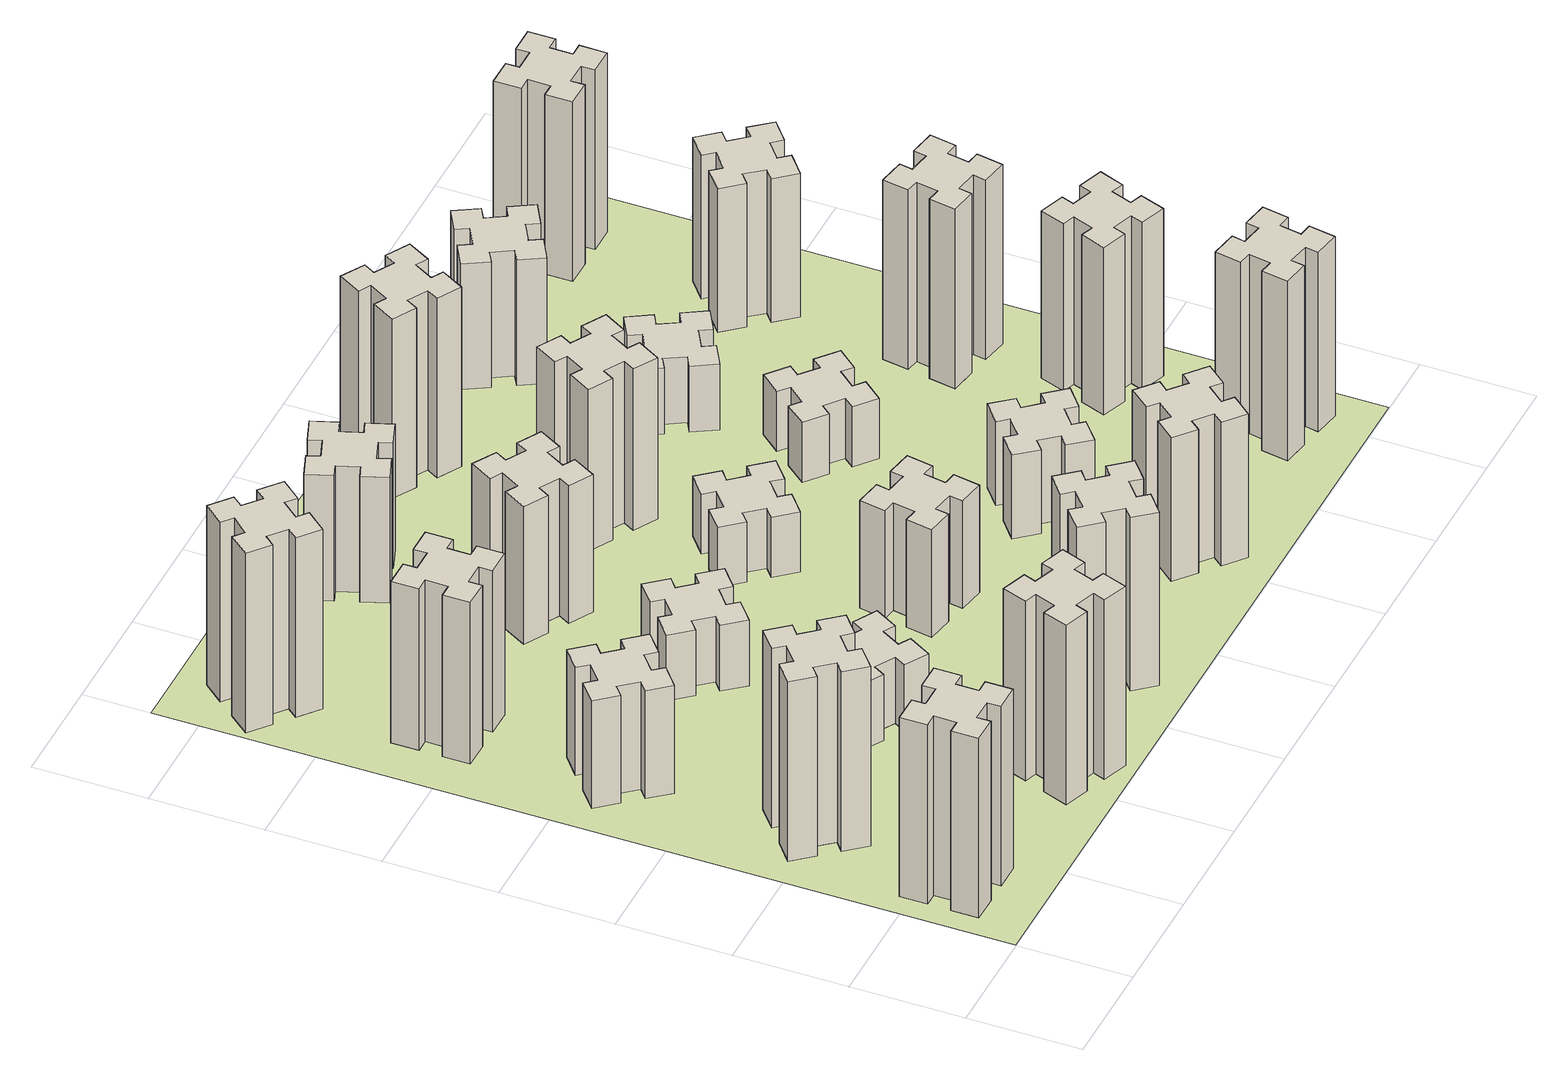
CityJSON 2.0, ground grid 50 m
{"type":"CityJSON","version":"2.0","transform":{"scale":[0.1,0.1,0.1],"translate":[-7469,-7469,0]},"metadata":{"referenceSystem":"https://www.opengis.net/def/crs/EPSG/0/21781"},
"CityObjects":{
"building1":{"type":"Building","attributes":{"class":"1000","function":"1000","usage":"1000","yearOfConstruction":2016,"roofType":"1000","measuredHeight":90,"storeysAboveGround":30,"storeysBelowGround":0},"geometry":[{"type":"Solid","lod":"1","boundaries":[[[[0,1,2,3,4,5,6,7,8,9,10,11,12,13,14,15,16,17,18,19]],[[17,16,20,21]],[[16,15,22,20]],[[15,14,23,22]],[[14,13,24,23]],[[13,12,25,24]],[[12,11,26,25]],[[11,10,27,26]],[[10,9,28,27]],[[9,8,29,28]],[[8,7,30,29]],[[7,6,31,30]],[[6,5,32,31]],[[5,4,33,32]],[[4,3,34,33]],[[3,2,35,34]],[[2,1,36,35]],[[1,0,37,36]],[[0,19,38,37]],[[19,18,39,38]],[[18,17,21,39]],[[24,25,26,27,28,29,30,31,32,33,34,35,36,37,38,39,21,20,22,23]]]]}]},
"building2":{"type":"Building","attributes":{"class":"1000","function":"1000","usage":"1000","yearOfConstruction":2016,"roofType":"1000","measuredHeight":90,"storeysAboveGround":30,"storeysBelowGround":0},"geometry":[{"type":"Solid","lod":"1","boundaries":[[[[40,41,42,43,44,45,46,47,48,49,50,51,52,53,54,55,56,57,58,59]],[[57,56,60,61]],[[56,55,62,60]],[[55,54,63,62]],[[54,53,64,63]],[[53,52,65,64]],[[52,51,66,65]],[[51,50,67,66]],[[50,49,68,67]],[[49,48,69,68]],[[48,47,70,69]],[[47,46,71,70]],[[46,45,72,71]],[[45,44,73,72]],[[44,43,74,73]],[[43,42,75,74]],[[42,41,76,75]],[[41,40,77,76]],[[40,59,78,77]],[[59,58,79,78]],[[58,57,61,79]],[[64,65,66,67,68,69,70,71,72,73,74,75,76,77,78,79,61,60,62,63]]]]}]},
"building3":{"type":"Building","attributes":{"class":"1000","function":"1000","usage":"1000","yearOfConstruction":2016,"roofType":"1000","measuredHeight":54,"storeysAboveGround":30,"storeysBelowGround":0},"geometry":[{"type":"Solid","lod":"1","boundaries":[[[[80,81,82,83,84,85,86,87,88,89,90,91,92,93,94,95,96,97,98,99]],[[97,96,100,101]],[[96,95,102,100]],[[95,94,103,102]],[[94,93,104,103]],[[93,92,105,104]],[[92,91,106,105]],[[91,90,107,106]],[[90,89,108,107]],[[89,88,109,108]],[[88,87,110,109]],[[87,86,111,110]],[[86,85,112,111]],[[85,84,113,112]],[[84,83,114,113]],[[83,82,115,114]],[[82,81,116,115]],[[81,80,117,116]],[[80,99,118,117]],[[99,98,119,118]],[[98,97,101,119]],[[104,105,106,107,108,109,110,111,112,113,114,115,116,117,118,119,101,100,102,103]]]]}]},
"building4":{"type":"Building","attributes":{"class":"1000","function":"1000","usage":"1000","yearOfConstruction":2016,"roofType":"1000","measuredHeight":81,"storeysAboveGround":30,"storeysBelowGround":0},"geometry":[{"type":"Solid","lod":"1","boundaries":[[[[120,121,122,123,124,125,126,127,128,129,130,131,132,133,134,135,136,137,138,139]],[[137,136,140,141]],[[136,135,142,140]],[[135,134,143,142]],[[134,133,144,143]],[[133,132,145,144]],[[132,131,146,145]],[[131,130,147,146]],[[130,129,148,147]],[[129,128,149,148]],[[128,127,150,149]],[[127,126,151,150]],[[126,125,152,151]],[[125,124,153,152]],[[124,123,154,153]],[[123,122,155,154]],[[122,121,156,155]],[[121,120,157,156]],[[120,139,158,157]],[[139,138,159,158]],[[138,137,141,159]],[[144,145,146,147,148,149,150,151,152,153,154,155,156,157,158,159,141,140,142,143]]]]}]},
"building5":{"type":"Building","attributes":{"class":"1000","function":"1000","usage":"1000","yearOfConstruction":2016,"roofType":"1000","measuredHeight":90,"storeysAboveGround":30,"storeysBelowGround":0},"geometry":[{"type":"Solid","lod":"1","boundaries":[[[[160,161,162,163,164,165,166,167,168,169,170,171,172,173,174,175,176,177,178,179]],[[177,176,180,181]],[[176,175,182,180]],[[175,174,183,182]],[[174,173,184,183]],[[173,172,185,184]],[[172,171,186,185]],[[171,170,187,186]],[[170,169,188,187]],[[169,168,189,188]],[[168,167,190,189]],[[167,166,191,190]],[[166,165,192,191]],[[165,164,193,192]],[[164,163,194,193]],[[163,162,195,194]],[[162,161,196,195]],[[161,160,197,196]],[[160,179,198,197]],[[179,178,199,198]],[[178,177,181,199]],[[184,185,186,187,188,189,190,191,192,193,194,195,196,197,198,199,181,180,182,183]]]]}]},
"building6":{"type":"Building","attributes":{"class":"1000","function":"1000","usage":"1000","yearOfConstruction":2016,"roofType":"1000","measuredHeight":90,"storeysAboveGround":30,"storeysBelowGround":0},"geometry":[{"type":"Solid","lod":"1","boundaries":[[[[200,201,202,203,204,205,206,207,208,209,210,211,212,213,214,215,216,217,218,219]],[[217,216,220,221]],[[216,215,222,220]],[[215,214,223,222]],[[214,213,224,223]],[[213,212,225,224]],[[212,211,226,225]],[[211,210,227,226]],[[210,209,228,227]],[[209,208,229,228]],[[208,207,230,229]],[[207,206,231,230]],[[206,205,232,231]],[[205,204,233,232]],[[204,203,234,233]],[[203,202,235,234]],[[202,201,236,235]],[[201,200,237,236]],[[200,219,238,237]],[[219,218,239,238]],[[218,217,221,239]],[[224,225,226,227,228,229,230,231,232,233,234,235,236,237,238,239,221,220,222,223]]]]}]},
"building7":{"type":"Building","attributes":{"class":"1000","function":"1000","usage":"1000","yearOfConstruction":2016,"roofType":"1000","measuredHeight":33,"storeysAboveGround":30,"storeysBelowGround":0},"geometry":[{"type":"Solid","lod":"1","boundaries":[[[[240,241,242,243,244,245,246,247,248,249,250,251,252,253,254,255,256,257,258,259]],[[257,256,260,261]],[[256,255,262,260]],[[255,254,263,262]],[[254,253,264,263]],[[253,252,265,264]],[[252,251,266,265]],[[251,250,267,266]],[[250,249,268,267]],[[249,248,269,268]],[[248,247,270,269]],[[247,246,271,270]],[[246,245,272,271]],[[245,244,273,272]],[[244,243,274,273]],[[243,242,275,274]],[[242,241,276,275]],[[241,240,277,276]],[[240,259,278,277]],[[259,258,279,278]],[[258,257,261,279]],[[264,265,266,267,268,269,270,271,272,273,274,275,276,277,278,279,261,260,262,263]]]]}]},
"building8":{"type":"Building","attributes":{"class":"1000","function":"1000","usage":"1000","yearOfConstruction":2016,"roofType":"1000","measuredHeight":33,"storeysAboveGround":30,"storeysBelowGround":0},"geometry":[{"type":"Solid","lod":"1","boundaries":[[[[280,281,282,283,284,285,286,287,288,289,290,291,292,293,294,295,296,297,298,299]],[[297,296,300,301]],[[296,295,302,300]],[[295,294,303,302]],[[294,293,304,303]],[[293,292,305,304]],[[292,291,306,305]],[[291,290,307,306]],[[290,289,308,307]],[[289,288,309,308]],[[288,287,310,309]],[[287,286,311,310]],[[286,285,312,311]],[[285,284,313,312]],[[284,283,314,313]],[[283,282,315,314]],[[282,281,316,315]],[[281,280,317,316]],[[280,299,318,317]],[[299,298,319,318]],[[298,297,301,319]],[[304,305,306,307,308,309,310,311,312,313,314,315,316,317,318,319,301,300,302,303]]]]}]},
"building9":{"type":"Building","attributes":{"class":"1000","function":"1000","usage":"1000","yearOfConstruction":2016,"roofType":"1000","measuredHeight":87,"storeysAboveGround":30,"storeysBelowGround":0},"geometry":[{"type":"Solid","lod":"1","boundaries":[[[[320,321,322,323,324,325,326,327,328,329,330,331,332,333,334,335,336,337,338,339]],[[337,336,340,341]],[[336,335,342,340]],[[335,334,343,342]],[[334,333,344,343]],[[333,332,345,344]],[[332,331,346,345]],[[331,330,347,346]],[[330,329,348,347]],[[329,328,349,348]],[[328,327,350,349]],[[327,326,351,350]],[[326,325,352,351]],[[325,324,353,352]],[[324,323,354,353]],[[323,322,355,354]],[[322,321,356,355]],[[321,320,357,356]],[[320,339,358,357]],[[339,338,359,358]],[[338,337,341,359]],[[344,345,346,347,348,349,350,351,352,353,354,355,356,357,358,359,341,340,342,343]]]]}]},
"building10":{"type":"Building","attributes":{"class":"1000","function":"1000","usage":"1000","yearOfConstruction":2016,"roofType":"1000","measuredHeight":69,"storeysAboveGround":30,"storeysBelowGround":0},"geometry":[{"type":"Solid","lod":"1","boundaries":[[[[360,361,362,363,364,365,366,367,368,369,370,371,372,373,374,375,376,377,378,379]],[[377,376,380,381]],[[376,375,382,380]],[[375,374,383,382]],[[374,373,384,383]],[[373,372,385,384]],[[372,371,386,385]],[[371,370,387,386]],[[370,369,388,387]],[[369,368,389,388]],[[368,367,390,389]],[[367,366,391,390]],[[366,365,392,391]],[[365,364,393,392]],[[364,363,394,393]],[[363,362,395,394]],[[362,361,396,395]],[[361,360,397,396]],[[360,379,398,397]],[[379,378,399,398]],[[378,377,381,399]],[[384,385,386,387,388,389,390,391,392,393,394,395,396,397,398,399,381,380,382,383]]]]}]},
"building11":{"type":"Building","attributes":{"class":"1000","function":"1000","usage":"1000","yearOfConstruction":2016,"roofType":"1000","measuredHeight":63,"storeysAboveGround":30,"storeysBelowGround":0},"geometry":[{"type":"Solid","lod":"1","boundaries":[[[[400,401,402,403,404,405,406,407,408,409,410,411,412,413,414,415,416,417,418,419]],[[417,416,420,421]],[[416,415,422,420]],[[415,414,423,422]],[[414,413,424,423]],[[413,412,425,424]],[[412,411,426,425]],[[411,410,427,426]],[[410,409,428,427]],[[409,408,429,428]],[[408,407,430,429]],[[407,406,431,430]],[[406,405,432,431]],[[405,404,433,432]],[[404,403,434,433]],[[403,402,435,434]],[[402,401,436,435]],[[401,400,437,436]],[[400,419,438,437]],[[419,418,439,438]],[[418,417,421,439]],[[424,425,426,427,428,429,430,431,432,433,434,435,436,437,438,439,421,420,422,423]]]]}]},
"building12":{"type":"Building","attributes":{"class":"1000","function":"1000","usage":"1000","yearOfConstruction":2016,"roofType":"1000","measuredHeight":54,"storeysAboveGround":30,"storeysBelowGround":0},"geometry":[{"type":"Solid","lod":"1","boundaries":[[[[440,441,442,443,444,445,446,447,448,449,450,451,452,453,454,455,456,457,458,459]],[[457,456,460,461]],[[456,455,462,460]],[[455,454,463,462]],[[454,453,464,463]],[[453,452,465,464]],[[452,451,466,465]],[[451,450,467,466]],[[450,449,468,467]],[[449,448,469,468]],[[448,447,470,469]],[[447,446,471,470]],[[446,445,472,471]],[[445,444,473,472]],[[444,443,474,473]],[[443,442,475,474]],[[442,441,476,475]],[[441,440,477,476]],[[440,459,478,477]],[[459,458,479,478]],[[458,457,461,479]],[[464,465,466,467,468,469,470,471,472,473,474,475,476,477,478,479,461,460,462,463]]]]}]},
"building13":{"type":"Building","attributes":{"class":"1000","function":"1000","usage":"1000","yearOfConstruction":2016,"roofType":"1000","measuredHeight":30,"storeysAboveGround":30,"storeysBelowGround":0},"geometry":[{"type":"Solid","lod":"1","boundaries":[[[[480,481,482,483,484,485,486,487,488,489,490,491,492,493,494,495,496,497,498,499]],[[497,496,500,501]],[[496,495,502,500]],[[495,494,503,502]],[[494,493,504,503]],[[493,492,505,504]],[[492,491,506,505]],[[491,490,507,506]],[[490,489,508,507]],[[489,488,509,508]],[[488,487,510,509]],[[487,486,511,510]],[[486,485,512,511]],[[485,484,513,512]],[[484,483,514,513]],[[483,482,515,514]],[[482,481,516,515]],[[481,480,517,516]],[[480,499,518,517]],[[499,498,519,518]],[[498,497,501,519]],[[504,505,506,507,508,509,510,511,512,513,514,515,516,517,518,519,501,500,502,503]]]]}]},
"building14":{"type":"Building","attributes":{"class":"1000","function":"1000","usage":"1000","yearOfConstruction":2016,"roofType":"1000","measuredHeight":81,"storeysAboveGround":30,"storeysBelowGround":0},"geometry":[{"type":"Solid","lod":"1","boundaries":[[[[520,521,522,523,524,525,526,527,528,529,530,531,532,533,534,535,536,537,538,539]],[[537,536,540,541]],[[536,535,542,540]],[[535,534,543,542]],[[534,533,544,543]],[[533,532,545,544]],[[532,531,546,545]],[[531,530,547,546]],[[530,529,548,547]],[[529,528,549,548]],[[528,527,550,549]],[[527,526,551,550]],[[526,525,552,551]],[[525,524,553,552]],[[524,523,554,553]],[[523,522,555,554]],[[522,521,556,555]],[[521,520,557,556]],[[520,539,558,557]],[[539,538,559,558]],[[538,537,541,559]],[[544,545,546,547,548,549,550,551,552,553,554,555,556,557,558,559,541,540,542,543]]]]}]},
"building15":{"type":"Building","attributes":{"class":"1000","function":"1000","usage":"1000","yearOfConstruction":2016,"roofType":"1000","measuredHeight":72,"storeysAboveGround":30,"storeysBelowGround":0},"geometry":[{"type":"Solid","lod":"1","boundaries":[[[[560,561,562,563,564,565,566,567,568,569,570,571,572,573,574,575,576,577,578,579]],[[577,576,580,581]],[[576,575,582,580]],[[575,574,583,582]],[[574,573,584,583]],[[573,572,585,584]],[[572,571,586,585]],[[571,570,587,586]],[[570,569,588,587]],[[569,568,589,588]],[[568,567,590,589]],[[567,566,591,590]],[[566,565,592,591]],[[565,564,593,592]],[[564,563,594,593]],[[563,562,595,594]],[[562,561,596,595]],[[561,560,597,596]],[[560,579,598,597]],[[579,578,599,598]],[[578,577,581,599]],[[584,585,586,587,588,589,590,591,592,593,594,595,596,597,598,599,581,580,582,583]]]]}]},
"building16":{"type":"Building","attributes":{"class":"1000","function":"1000","usage":"1000","yearOfConstruction":2016,"roofType":"1000","measuredHeight":90,"storeysAboveGround":30,"storeysBelowGround":0},"geometry":[{"type":"Solid","lod":"1","boundaries":[[[[600,601,602,603,604,605,606,607,608,609,610,611,612,613,614,615,616,617,618,619]],[[617,616,620,621]],[[616,615,622,620]],[[615,614,623,622]],[[614,613,624,623]],[[613,612,625,624]],[[612,611,626,625]],[[611,610,627,626]],[[610,609,628,627]],[[609,608,629,628]],[[608,607,630,629]],[[607,606,631,630]],[[606,605,632,631]],[[605,604,633,632]],[[604,603,634,633]],[[603,602,635,634]],[[602,601,636,635]],[[601,600,637,636]],[[600,619,638,637]],[[619,618,639,638]],[[618,617,621,639]],[[624,625,626,627,628,629,630,631,632,633,634,635,636,637,638,639,621,620,622,623]]]]}]},
"building17":{"type":"Building","attributes":{"class":"1000","function":"1000","usage":"1000","yearOfConstruction":2016,"roofType":"1000","measuredHeight":42,"storeysAboveGround":30,"storeysBelowGround":0},"geometry":[{"type":"Solid","lod":"1","boundaries":[[[[640,641,642,643,644,645,646,647,648,649,650,651,652,653,654,655,656,657,658,659]],[[657,656,660,661]],[[656,655,662,660]],[[655,654,663,662]],[[654,653,664,663]],[[653,652,665,664]],[[652,651,666,665]],[[651,650,667,666]],[[650,649,668,667]],[[649,648,669,668]],[[648,647,670,669]],[[647,646,671,670]],[[646,645,672,671]],[[645,644,673,672]],[[644,643,674,673]],[[643,642,675,674]],[[642,641,676,675]],[[641,640,677,676]],[[640,659,678,677]],[[659,658,679,678]],[[658,657,661,679]],[[664,665,666,667,668,669,670,671,672,673,674,675,676,677,678,679,661,660,662,663]]]]}]},
"building18":{"type":"Building","attributes":{"class":"1000","function":"1000","usage":"1000","yearOfConstruction":2016,"roofType":"1000","measuredHeight":30,"storeysAboveGround":30,"storeysBelowGround":0},"geometry":[{"type":"Solid","lod":"1","boundaries":[[[[680,681,682,683,684,685,686,687,688,689,690,691,692,693,694,695,696,697,698,699]],[[697,696,700,701]],[[696,695,702,700]],[[695,694,703,702]],[[694,693,704,703]],[[693,692,705,704]],[[692,691,706,705]],[[691,690,707,706]],[[690,689,708,707]],[[689,688,709,708]],[[688,687,710,709]],[[687,686,711,710]],[[686,685,712,711]],[[685,684,713,712]],[[684,683,714,713]],[[683,682,715,714]],[[682,681,716,715]],[[681,680,717,716]],[[680,699,718,717]],[[699,698,719,718]],[[698,697,701,719]],[[704,705,706,707,708,709,710,711,712,713,714,715,716,717,718,719,701,700,702,703]]]]}]},
"building19":{"type":"Building","attributes":{"class":"1000","function":"1000","usage":"1000","yearOfConstruction":2016,"roofType":"1000","measuredHeight":33,"storeysAboveGround":30,"storeysBelowGround":0},"geometry":[{"type":"Solid","lod":"1","boundaries":[[[[720,721,722,723,724,725,726,727,728,729,730,731,732,733,734,735,736,737,738,739]],[[737,736,740,741]],[[736,735,742,740]],[[735,734,743,742]],[[734,733,744,743]],[[733,732,745,744]],[[732,731,746,745]],[[731,730,747,746]],[[730,729,748,747]],[[729,728,749,748]],[[728,727,750,749]],[[727,726,751,750]],[[726,725,752,751]],[[725,724,753,752]],[[724,723,754,753]],[[723,722,755,754]],[[722,721,756,755]],[[721,720,757,756]],[[720,739,758,757]],[[739,738,759,758]],[[738,737,741,759]],[[744,745,746,747,748,749,750,751,752,753,754,755,756,757,758,759,741,740,742,743]]]]}]},
"building20":{"type":"Building","attributes":{"class":"1000","function":"1000","usage":"1000","yearOfConstruction":2016,"roofType":"1000","measuredHeight":90,"storeysAboveGround":30,"storeysBelowGround":0},"geometry":[{"type":"Solid","lod":"1","boundaries":[[[[760,761,762,763,764,765,766,767,768,769,770,771,772,773,774,775,776,777,778,779]],[[777,776,780,781]],[[776,775,782,780]],[[775,774,783,782]],[[774,773,784,783]],[[773,772,785,784]],[[772,771,786,785]],[[771,770,787,786]],[[770,769,788,787]],[[769,768,789,788]],[[768,767,790,789]],[[767,766,791,790]],[[766,765,792,791]],[[765,764,793,792]],[[764,763,794,793]],[[763,762,795,794]],[[762,761,796,795]],[[761,760,797,796]],[[760,779,798,797]],[[779,778,799,798]],[[778,777,781,799]],[[784,785,786,787,788,789,790,791,792,793,794,795,796,797,798,799,781,780,782,783]]]]}]},
"building21":{"type":"Building","attributes":{"class":"1000","function":"1000","usage":"1000","yearOfConstruction":2016,"roofType":"1000","measuredHeight":63,"storeysAboveGround":30,"storeysBelowGround":0},"geometry":[{"type":"Solid","lod":"1","boundaries":[[[[800,801,802,803,804,805,806,807,808,809,810,811,812,813,814,815,816,817,818,819]],[[817,816,820,821]],[[816,815,822,820]],[[815,814,823,822]],[[814,813,824,823]],[[813,812,825,824]],[[812,811,826,825]],[[811,810,827,826]],[[810,809,828,827]],[[809,808,829,828]],[[808,807,830,829]],[[807,806,831,830]],[[806,805,832,831]],[[805,804,833,832]],[[804,803,834,833]],[[803,802,835,834]],[[802,801,836,835]],[[801,800,837,836]],[[800,819,838,837]],[[819,818,839,838]],[[818,817,821,839]],[[824,825,826,827,828,829,830,831,832,833,834,835,836,837,838,839,821,820,822,823]]]]}]},
"building22":{"type":"Building","attributes":{"class":"1000","function":"1000","usage":"1000","yearOfConstruction":2016,"roofType":"1000","measuredHeight":84,"storeysAboveGround":30,"storeysBelowGround":0},"geometry":[{"type":"Solid","lod":"1","boundaries":[[[[840,841,842,843,844,845,846,847,848,849,850,851,852,853,854,855,856,857,858,859]],[[857,856,860,861]],[[856,855,862,860]],[[855,854,863,862]],[[854,853,864,863]],[[853,852,865,864]],[[852,851,866,865]],[[851,850,867,866]],[[850,849,868,867]],[[849,848,869,868]],[[848,847,870,869]],[[847,846,871,870]],[[846,845,872,871]],[[845,844,873,872]],[[844,843,874,873]],[[843,842,875,874]],[[842,841,876,875]],[[841,840,877,876]],[[840,859,878,877]],[[859,858,879,878]],[[858,857,861,879]],[[864,865,866,867,868,869,870,871,872,873,874,875,876,877,878,879,861,860,862,863]]]]}]},
"building23":{"type":"Building","attributes":{"class":"1000","function":"1000","usage":"1000","yearOfConstruction":2016,"roofType":"1000","measuredHeight":90,"storeysAboveGround":30,"storeysBelowGround":0},"geometry":[{"type":"Solid","lod":"1","boundaries":[[[[880,881,882,883,884,885,886,887,888,889,890,891,892,893,894,895,896,897,898,899]],[[897,896,900,901]],[[896,895,902,900]],[[895,894,903,902]],[[894,893,904,903]],[[893,892,905,904]],[[892,891,906,905]],[[891,890,907,906]],[[890,889,908,907]],[[889,888,909,908]],[[888,887,910,909]],[[887,886,911,910]],[[886,885,912,911]],[[885,884,913,912]],[[884,883,914,913]],[[883,882,915,914]],[[882,881,916,915]],[[881,880,917,916]],[[880,899,918,917]],[[899,898,919,918]],[[898,897,901,919]],[[904,905,906,907,908,909,910,911,912,913,914,915,916,917,918,919,901,900,902,903]]]]}]},
"building24":{"type":"Building","attributes":{"class":"1000","function":"1000","usage":"1000","yearOfConstruction":2016,"roofType":"1000","measuredHeight":72,"storeysAboveGround":30,"storeysBelowGround":0},"geometry":[{"type":"Solid","lod":"1","boundaries":[[[[920,921,922,923,924,925,926,927,928,929,930,931,932,933,934,935,936,937,938,939]],[[937,936,940,941]],[[936,935,942,940]],[[935,934,943,942]],[[934,933,944,943]],[[933,932,945,944]],[[932,931,946,945]],[[931,930,947,946]],[[930,929,948,947]],[[929,928,949,948]],[[928,927,950,949]],[[927,926,951,950]],[[926,925,952,951]],[[925,924,953,952]],[[924,923,954,953]],[[923,922,955,954]],[[922,921,956,955]],[[921,920,957,956]],[[920,939,958,957]],[[939,938,959,958]],[[938,937,941,959]],[[944,945,946,947,948,949,950,951,952,953,954,955,956,957,958,959,941,940,942,943]]]]}]},
"building25":{"type":"Building","attributes":{"class":"1000","function":"1000","usage":"1000","yearOfConstruction":2016,"roofType":"1000","measuredHeight":90,"storeysAboveGround":30,"storeysBelowGround":0},"geometry":[{"type":"Solid","lod":"1","boundaries":[[[[960,961,962,963,964,965,966,967,968,969,970,971,972,973,974,975,976,977,978,979]],[[977,976,980,981]],[[976,975,982,980]],[[975,974,983,982]],[[974,973,984,983]],[[973,972,985,984]],[[972,971,986,985]],[[971,970,987,986]],[[970,969,988,987]],[[969,968,989,988]],[[968,967,990,989]],[[967,966,991,990]],[[966,965,992,991]],[[965,964,993,992]],[[964,963,994,993]],[[963,962,995,994]],[[962,961,996,995]],[[961,960,997,996]],[[960,979,998,997]],[[979,978,999,998]],[[978,977,981,999]],[[984,985,986,987,988,989,990,991,992,993,994,995,996,997,998,999,981,980,982,983]]]]}]},
"landuse1":{"type":"LandUse","attributes":{"name":"plot1","function":"1010"},"geometry":[{"type":"MultiSurface","lod":"1","boundaries":[[[1000,1001,1002,1003]]]}]}
},
"vertices":[
[165,425,0],[165,325,0],[105,325,0],[105,205,0],[225,205,0],[225,265,0],[325,265,0],[325,205,0],[445,205,0],[445,325,0],[385,325,0],[385,425,0],[445,425,0],[445,545,0],[325,545,0],[325,485,0],[225,485,0],[225,545,0],[105,545,0],[105,425,0],[225,485,900],[225,545,900],[325,485,900],[325,545,900],[445,545,900],[445,425,900],[385,425,900],[385,325,900],[445,325,900],[445,205,900],[325,205,900],[325,265,900],[225,265,900],[225,205,900],[105,205,900],[105,325,900],[165,325,900],[165,425,900],[105,425,900],[105,545,900],
[492,1048,0],[427,1124,0],[473,1163,0],[396,1255,0],[304,1178,0],[343,1132,0],[266,1067,0],[228,1113,0],[136,1036,0],[213,944,0],[259,983,0],[323,906,0],[277,868,0],[354,776,0],[446,853,0],[408,899,0],[484,963,0],[523,917,0],[615,994,0],[538,1086,0],[484,963,900],[523,917,900],[408,899,900],[446,853,900],[354,776,900],[277,868,900],[323,906,900],[259,983,900],[213,944,900],[136,1036,900],[228,1113,900],[266,1067,900],[343,1132,900],[304,1178,900],[396,1255,900],[473,1163,900],[427,1124,900],[492,1048,900],[538,1086,900],[615,994,900],
[492,1888,0],[427,1964,0],[473,2003,0],[396,2095,0],[304,2018,0],[343,1972,0],[266,1907,0],[228,1953,0],[136,1876,0],[213,1784,0],[259,1823,0],[323,1746,0],[277,1708,0],[354,1616,0],[446,1693,0],[408,1739,0],[484,1803,0],[523,1757,0],[615,1834,0],[538,1926,0],[484,1803,540],[523,1757,540],[408,1739,540],[446,1693,540],[354,1616,540],[277,1708,540],[323,1746,540],[259,1823,540],[213,1784,540],[136,1876,540],[228,1953,540],[266,1907,540],[343,1972,540],[304,2018,540],[396,2095,540],[473,2003,540],[427,1964,540],[492,1888,540],[538,1926,540],[615,1834,540],
[485,2545,0],[485,2645,0],[545,2645,0],[545,2765,0],[425,2765,0],[425,2705,0],[325,2705,0],[325,2765,0],[205,2765,0],[205,2645,0],[265,2645,0],[265,2545,0],[205,2545,0],[205,2425,0],[325,2425,0],[325,2485,0],[425,2485,0],[425,2425,0],[545,2425,0],[545,2545,0],[425,2485,810],[425,2425,810],[325,2485,810],[325,2425,810],[205,2425,810],[205,2545,810],[265,2545,810],[265,2645,810],[205,2645,810],[205,2765,810],[325,2765,810],[325,2705,810],[425,2705,810],[425,2765,810],[545,2765,810],[545,2645,810],[485,2645,810],[485,2545,810],[545,2545,810],[545,2425,810],
[1029,360,0],[995,266,0],[939,287,0],[897,174,0],[1010,133,0],[1031,189,0],[1125,155,0],[1104,99,0],[1217,57,0],[1258,170,0],[1202,191,0],[1236,285,0],[1292,264,0],[1333,377,0],[1220,418,0],[1200,362,0],[1106,396,0],[1127,452,0],[1014,493,0],[973,380,0],[1106,396,900],[1127,452,900],[1200,362,900],[1220,418,900],[1333,377,900],[1292,264,900],[1236,285,900],[1202,191,900],[1258,170,900],[1217,57,900],[1104,99,900],[1125,155,900],[1031,189,900],[1010,133,900],[897,174,900],[939,287,900],[995,266,900],[1029,360,900],[973,380,900],[1014,493,900],
[384,3387,0],[308,3452,0],[346,3498,0],[254,3575,0],[177,3483,0],[223,3444,0],[159,3368,0],[113,3406,0],[36,3314,0],[128,3237,0],[166,3283,0],[243,3219,0],[204,3173,0],[296,3096,0],[373,3188,0],[327,3226,0],[392,3303,0],[438,3264,0],[515,3356,0],[423,3433,0],[392,3303,900],[438,3264,900],[327,3226,900],[373,3188,900],[296,3096,900],[204,3173,900],[243,3219,900],[166,3283,900],[128,3237,900],[36,3314,900],[113,3406,900],[159,3368,900],[223,3444,900],[177,3483,900],[254,3575,900],[346,3498,900],[308,3452,900],[384,3387,900],[423,3433,900],[515,3356,900],
[1186,1017,0],[1236,1104,0],[1288,1074,0],[1348,1178,0],[1244,1238,0],[1214,1186,0],[1127,1236,0],[1157,1288,0],[1053,1348,0],[993,1244,0],[1045,1214,0],[995,1127,0],[943,1157,0],[883,1053,0],[987,993,0],[1017,1045,0],[1104,995,0],[1074,943,0],[1178,883,0],[1238,987,0],[1104,995,330],[1074,943,330],[1017,1045,330],[987,993,330],[883,1053,330],[943,1157,330],[995,1127,330],[1045,1214,330],[993,1244,330],[1053,1348,330],[1157,1288,330],[1127,1236,330],[1214,1186,330],[1244,1238,330],[1348,1178,330],[1288,1074,330],[1236,1104,330],[1186,1017,330],[1238,987,330],[1178,883,330],
[1083,1972,0],[1006,1907,0],[968,1953,0],[876,1876,0],[953,1784,0],[999,1823,0],[1063,1746,0],[1017,1708,0],[1094,1616,0],[1186,1693,0],[1148,1739,0],[1224,1803,0],[1263,1757,0],[1355,1834,0],[1278,1926,0],[1232,1888,0],[1167,1964,0],[1213,2003,0],[1136,2095,0],[1044,2018,0],[1167,1964,330],[1213,2003,330],[1232,1888,330],[1278,1926,330],[1355,1834,330],[1263,1757,330],[1224,1803,330],[1148,1739,330],[1186,1693,330],[1094,1616,330],[1017,1708,330],[1063,1746,330],[999,1823,330],[953,1784,330],[876,1876,330],[968,1953,330],[1006,1907,330],[1083,1972,330],[1044,2018,330],[1136,2095,330],
[1639,343,0],[1703,266,0],[1657,228,0],[1734,136,0],[1826,213,0],[1788,259,0],[1864,323,0],[1903,277,0],[1995,354,0],[1918,446,0],[1872,408,0],[1807,484,0],[1853,523,0],[1776,615,0],[1684,538,0],[1723,492,0],[1646,427,0],[1608,473,0],[1516,396,0],[1593,304,0],[1646,427,870],[1608,473,870],[1723,492,870],[1684,538,870],[1776,615,870],[1853,523,870],[1807,484,870],[1872,408,870],[1918,446,870],[1995,354,870],[1903,277,870],[1864,323,870],[1788,259,870],[1826,213,870],[1734,136,870],[1657,228,870],[1703,266,870],[1639,343,870],[1593,304,870],[1516,396,870],
[1314,2666,0],[1227,2716,0],[1257,2768,0],[1153,2828,0],[1093,2724,0],[1145,2694,0],[1095,2607,0],[1043,2637,0],[983,2533,0],[1087,2473,0],[1117,2525,0],[1204,2475,0],[1174,2423,0],[1278,2363,0],[1338,2467,0],[1286,2497,0],[1336,2584,0],[1388,2554,0],[1448,2658,0],[1344,2718,0],[1336,2584,690],[1388,2554,690],[1286,2497,690],[1338,2467,690],[1278,2363,690],[1174,2423,690],[1204,2475,690],[1117,2525,690],[1087,2473,690],[983,2533,690],[1043,2637,690],[1095,2607,690],[1145,2694,690],[1093,2724,690],[1153,2828,690],[1257,2768,690],[1227,2716,690],[1314,2666,690],[1344,2718,690],[1448,2658,690],
[1125,3456,0],[1031,3422,0],[1010,3478,0],[897,3437,0],[939,3324,0],[995,3345,0],[1029,3251,0],[973,3230,0],[1014,3117,0],[1127,3159,0],[1106,3215,0],[1200,3249,0],[1220,3193,0],[1333,3234,0],[1292,3347,0],[1236,3326,0],[1202,3420,0],[1258,3440,0],[1217,3553,0],[1104,3512,0],[1202,3420,630],[1258,3440,630],[1236,3326,630],[1292,3347,630],[1333,3234,630],[1220,3193,630],[1200,3249,630],[1106,3215,630],[1127,3159,630],[1014,3117,630],[973,3230,630],[1029,3251,630],[995,3345,630],[939,3324,630],[897,3437,630],[1010,3478,630],[1031,3422,630],[1125,3456,630],[1104,3512,630],[1217,3553,630],
[1955,1147,0],[1972,1245,0],[2031,1235,0],[2052,1353,0],[1934,1374,0],[1924,1315,0],[1825,1332,0],[1836,1391,0],[1717,1412,0],[1697,1294,0],[1756,1284,0],[1738,1185,0],[1679,1196,0],[1658,1077,0],[1777,1057,0],[1787,1116,0],[1885,1098,0],[1875,1039,0],[1993,1018,0],[2014,1137,0],[1885,1098,540],[1875,1039,540],[1787,1116,540],[1777,1057,540],[1658,1077,540],[1679,1196,540],[1738,1185,540],[1756,1284,540],[1697,1294,540],[1717,1412,540],[1836,1391,540],[1825,1332,540],[1924,1315,540],[1934,1374,540],[2052,1353,540],[2031,1235,540],[1972,1245,540],[1955,1147,540],[2014,1137,540],[1993,1018,540],
[1972,1988,0],[1907,2064,0],[1953,2103,0],[1876,2195,0],[1784,2118,0],[1823,2072,0],[1746,2007,0],[1708,2053,0],[1616,1976,0],[1693,1884,0],[1739,1923,0],[1803,1846,0],[1757,1808,0],[1834,1716,0],[1926,1793,0],[1888,1839,0],[1964,1903,0],[2003,1857,0],[2095,1934,0],[2018,2026,0],[1964,1903,300],[2003,1857,300],[1888,1839,300],[1926,1793,300],[1834,1716,300],[1757,1808,300],[1803,1846,300],[1739,1923,300],[1693,1884,300],[1616,1976,300],[1708,2053,300],[1746,2007,300],[1823,2072,300],[1784,2118,300],[1876,2195,300],[1953,2103,300],[1907,2064,300],[1972,1988,300],[2018,2026,300],[2095,1934,300],
[1926,2497,0],[1976,2584,0],[2028,2554,0],[2088,2658,0],[1984,2718,0],[1954,2666,0],[1867,2716,0],[1897,2768,0],[1793,2828,0],[1733,2724,0],[1785,2694,0],[1735,2607,0],[1683,2637,0],[1623,2533,0],[1727,2473,0],[1757,2525,0],[1844,2475,0],[1814,2423,0],[1918,2363,0],[1978,2467,0],[1844,2475,810],[1814,2423,810],[1757,2525,810],[1727,2473,810],[1623,2533,810],[1683,2637,810],[1735,2607,810],[1785,2694,810],[1733,2724,810],[1793,2828,810],[1897,2768,810],[1867,2716,810],[1954,2666,810],[1984,2718,810],[2088,2658,810],[2028,2554,810],[1976,2584,810],[1926,2497,810],[1978,2467,810],[1918,2363,810],
[2486,323,0],[2563,259,0],[2524,213,0],[2616,136,0],[2693,228,0],[2647,266,0],[2712,343,0],[2758,304,0],[2835,396,0],[2743,473,0],[2704,427,0],[2628,492,0],[2666,538,0],[2574,615,0],[2497,523,0],[2543,484,0],[2479,408,0],[2433,446,0],[2356,354,0],[2448,277,0],[2479,408,720],[2433,446,720],[2543,484,720],[2497,523,720],[2574,615,720],[2666,538,720],[2628,492,720],[2704,427,720],[2743,473,720],[2835,396,720],[2758,304,720],[2712,343,720],[2647,266,720],[2693,228,720],[2616,136,720],[2524,213,720],[2563,259,720],[2486,323,720],[2448,277,720],[2356,354,720],
[1954,3506,0],[1867,3556,0],[1897,3608,0],[1793,3668,0],[1733,3564,0],[1785,3534,0],[1735,3447,0],[1683,3477,0],[1623,3373,0],[1727,3313,0],[1757,3365,0],[1844,3315,0],[1814,3263,0],[1918,3203,0],[1978,3307,0],[1926,3337,0],[1976,3424,0],[2028,3394,0],[2088,3498,0],[1984,3558,0],[1976,3424,900],[2028,3394,900],[1926,3337,900],[1978,3307,900],[1918,3203,900],[1814,3263,900],[1844,3315,900],[1757,3365,900],[1727,3313,900],[1623,3373,900],[1683,3477,900],[1735,3447,900],[1785,3534,900],[1733,3564,900],[1793,3668,900],[1897,3608,900],[1867,3556,900],[1954,3506,900],[1984,3558,900],[2088,3498,900],
[2563,1132,0],[2486,1067,0],[2448,1113,0],[2356,1036,0],[2433,944,0],[2479,983,0],[2543,906,0],[2497,868,0],[2574,776,0],[2666,853,0],[2628,899,0],[2704,963,0],[2743,917,0],[2835,994,0],[2758,1086,0],[2712,1048,0],[2647,1124,0],[2693,1163,0],[2616,1255,0],[2524,1178,0],[2647,1124,420],[2693,1163,420],[2712,1048,420],[2758,1086,420],[2835,994,420],[2743,917,420],[2704,963,420],[2628,899,420],[2666,853,420],[2574,776,420],[2497,868,420],[2543,906,420],[2479,983,420],[2433,944,420],[2356,1036,420],[2448,1113,420],[2486,1067,420],[2563,1132,420],[2524,1178,420],[2616,1255,420],
[2704,2007,0],[2628,2072,0],[2666,2118,0],[2574,2195,0],[2497,2103,0],[2543,2064,0],[2479,1988,0],[2433,2026,0],[2356,1934,0],[2448,1857,0],[2486,1903,0],[2563,1839,0],[2524,1793,0],[2616,1716,0],[2693,1808,0],[2647,1846,0],[2712,1923,0],[2758,1884,0],[2835,1976,0],[2743,2053,0],[2712,1923,300],[2758,1884,300],[2647,1846,300],[2693,1808,300],[2616,1716,300],[2524,1793,300],[2563,1839,300],[2486,1903,300],[2448,1857,300],[2356,1934,300],[2433,2026,300],[2479,1988,300],[2543,2064,300],[2497,2103,300],[2574,2195,300],[2666,2118,300],[2628,2072,300],[2704,2007,300],[2743,2053,300],[2835,1976,300],
[2607,2475,0],[2694,2525,0],[2724,2473,0],[2828,2533,0],[2768,2637,0],[2716,2607,0],[2666,2694,0],[2718,2724,0],[2658,2828,0],[2554,2768,0],[2584,2716,0],[2497,2666,0],[2467,2718,0],[2363,2658,0],[2423,2554,0],[2475,2584,0],[2525,2497,0],[2473,2467,0],[2533,2363,0],[2637,2423,0],[2525,2497,330],[2473,2467,330],[2475,2584,330],[2423,2554,330],[2363,2658,330],[2467,2718,330],[2497,2666,330],[2584,2716,330],[2554,2768,330],[2658,2828,330],[2718,2724,330],[2666,2694,330],[2716,2607,330],[2768,2637,330],[2828,2533,330],[2724,2473,330],[2694,2525,330],[2607,2475,330],[2637,2423,330],[2533,2363,330],
[3504,475,0],[3405,492,0],[3416,551,0],[3297,572,0],[3277,454,0],[3336,444,0],[3318,345,0],[3259,356,0],[3238,237,0],[3357,217,0],[3367,276,0],[3465,258,0],[3455,199,0],[3573,178,0],[3594,297,0],[3535,307,0],[3552,405,0],[3611,395,0],[3632,513,0],[3514,534,0],[3552,405,900],[3611,395,900],[3535,307,900],[3594,297,900],[3573,178,900],[3455,199,900],[3465,258,900],[3367,276,900],[3357,217,900],[3238,237,900],[3259,356,900],[3318,345,900],[3336,444,900],[3277,454,900],[3297,572,900],[3416,551,900],[3405,492,900],[3504,475,900],[3514,534,900],[3632,513,900],
[2716,3347,0],[2666,3434,0],[2718,3464,0],[2658,3568,0],[2554,3508,0],[2584,3456,0],[2497,3406,0],[2467,3458,0],[2363,3398,0],[2423,3294,0],[2475,3324,0],[2525,3237,0],[2473,3207,0],[2533,3103,0],[2637,3163,0],[2607,3215,0],[2694,3265,0],[2724,3213,0],[2828,3273,0],[2768,3377,0],[2694,3265,630],[2724,3213,630],[2607,3215,630],[2637,3163,630],[2533,3103,630],[2473,3207,630],[2525,3237,630],[2475,3324,630],[2423,3294,630],[2363,3398,630],[2467,3458,630],[2497,3406,630],[2584,3456,630],[2554,3508,630],[2658,3568,630],[2718,3464,630],[2666,3434,630],[2716,3347,630],[2768,3377,630],[2828,3273,630],
[3351,1029,0],[3445,995,0],[3424,939,0],[3537,897,0],[3578,1010,0],[3522,1031,0],[3556,1125,0],[3612,1104,0],[3653,1217,0],[3540,1258,0],[3520,1202,0],[3426,1236,0],[3447,1292,0],[3334,1333,0],[3293,1220,0],[3349,1200,0],[3315,1106,0],[3259,1127,0],[3217,1014,0],[3330,973,0],[3315,1106,840],[3259,1127,840],[3349,1200,840],[3293,1220,840],[3334,1333,840],[3447,1292,840],[3426,1236,840],[3520,1202,840],[3540,1258,840],[3653,1217,840],[3612,1104,840],[3556,1125,840],[3522,1031,840],[3578,1010,840],[3537,897,840],[3424,939,840],[3445,995,840],[3351,1029,840],[3330,973,840],[3217,1014,840],
[3267,1656,0],[3365,1638,0],[3355,1579,0],[3473,1558,0],[3494,1677,0],[3435,1687,0],[3452,1785,0],[3511,1775,0],[3532,1893,0],[3414,1914,0],[3404,1855,0],[3305,1872,0],[3316,1931,0],[3197,1952,0],[3177,1834,0],[3236,1824,0],[3218,1725,0],[3159,1736,0],[3138,1617,0],[3257,1597,0],[3218,1725,900],[3159,1736,900],[3236,1824,900],[3177,1834,900],[3197,1952,900],[3316,1931,900],[3305,1872,900],[3404,1855,900],[3414,1914,900],[3532,1893,900],[3511,1775,900],[3452,1785,900],[3435,1687,900],[3494,1677,900],[3473,1558,900],[3355,1579,900],[3365,1638,900],[3267,1656,900],[3257,1597,900],[3138,1617,900],
[3219,2563,0],[3283,2486,0],[3237,2448,0],[3314,2356,0],[3406,2433,0],[3368,2479,0],[3444,2543,0],[3483,2497,0],[3575,2574,0],[3498,2666,0],[3452,2628,0],[3387,2704,0],[3433,2743,0],[3356,2835,0],[3264,2758,0],[3303,2712,0],[3226,2647,0],[3188,2693,0],[3096,2616,0],[3173,2524,0],[3226,2647,720],[3188,2693,720],[3303,2712,720],[3264,2758,720],[3356,2835,720],[3433,2743,720],[3387,2704,720],[3452,2628,720],[3498,2666,720],[3575,2574,720],[3483,2497,720],[3444,2543,720],[3368,2479,720],[3406,2433,720],[3314,2356,720],[3237,2448,720],[3283,2486,720],[3219,2563,720],[3173,2524,720],[3096,2616,720],
[3285,3325,0],[3385,3325,0],[3385,3265,0],[3505,3265,0],[3505,3385,0],[3445,3385,0],[3445,3485,0],[3505,3485,0],[3505,3605,0],[3385,3605,0],[3385,3545,0],[3285,3545,0],[3285,3605,0],[3165,3605,0],[3165,3485,0],[3225,3485,0],[3225,3385,0],[3165,3385,0],[3165,3265,0],[3285,3265,0],[3225,3385,900],[3165,3385,900],[3225,3485,900],[3165,3485,900],[3165,3605,900],[3285,3605,900],[3285,3545,900],[3385,3545,900],[3385,3605,900],[3505,3605,900],[3505,3485,900],[3445,3485,900],[3445,3385,900],[3505,3385,900],[3505,3265,900],[3385,3265,900],[3385,3325,900],[3285,3325,900],[3285,3265,900],[3165,3265,900],
[5,3705,0],[3705,3705,0],[3705,5,0],[5,5,0]
]}
